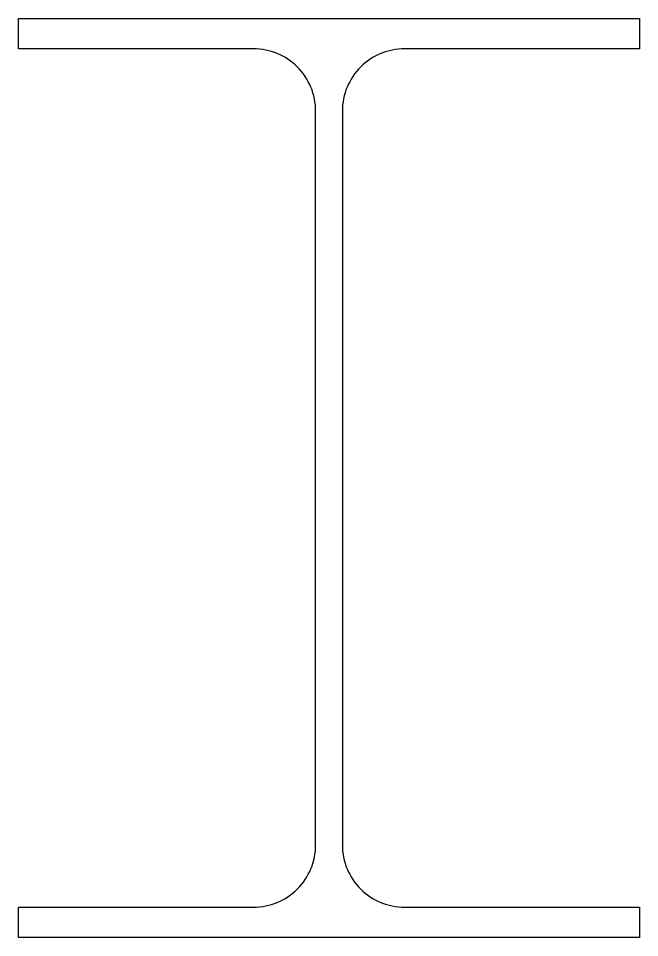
# Model space of a CAD drawing. Header units: millimetres. Extents: x 0 to 100, y 0 to 148.
import ezdxf

# ---------------------------------------------------------------- set-up
doc = ezdxf.new("R2010")
doc.units = ezdxf.units.MM

# ---------------------------------------------------------------- blocks, each defined once
blk = doc.blocks.new('W 150 x 13.0')
blk.add_lwpolyline([(52.15, 74), (52.15, 14.9, 0.414214), (62.15, 4.9), (100, 4.9), (100, 0), (0, 0), (0, 4.9), (37.85, 4.9, 0.414214), (47.85, 14.9), (47.85, 74), (47.85, 133.1, 0.414214), (37.85, 143.1), (0, 143.1), (0, 148), (100, 148), (100, 143.1), (62.15, 143.1, 0.414214), (52.15, 133.1)], format="xyb", close=True)

msp = doc.modelspace()

# ---------------------------------------------------------------- block references
msp.add_blockref('W 150 x 13.0', (0, 0))

doc.saveas('drawing.dxf')
